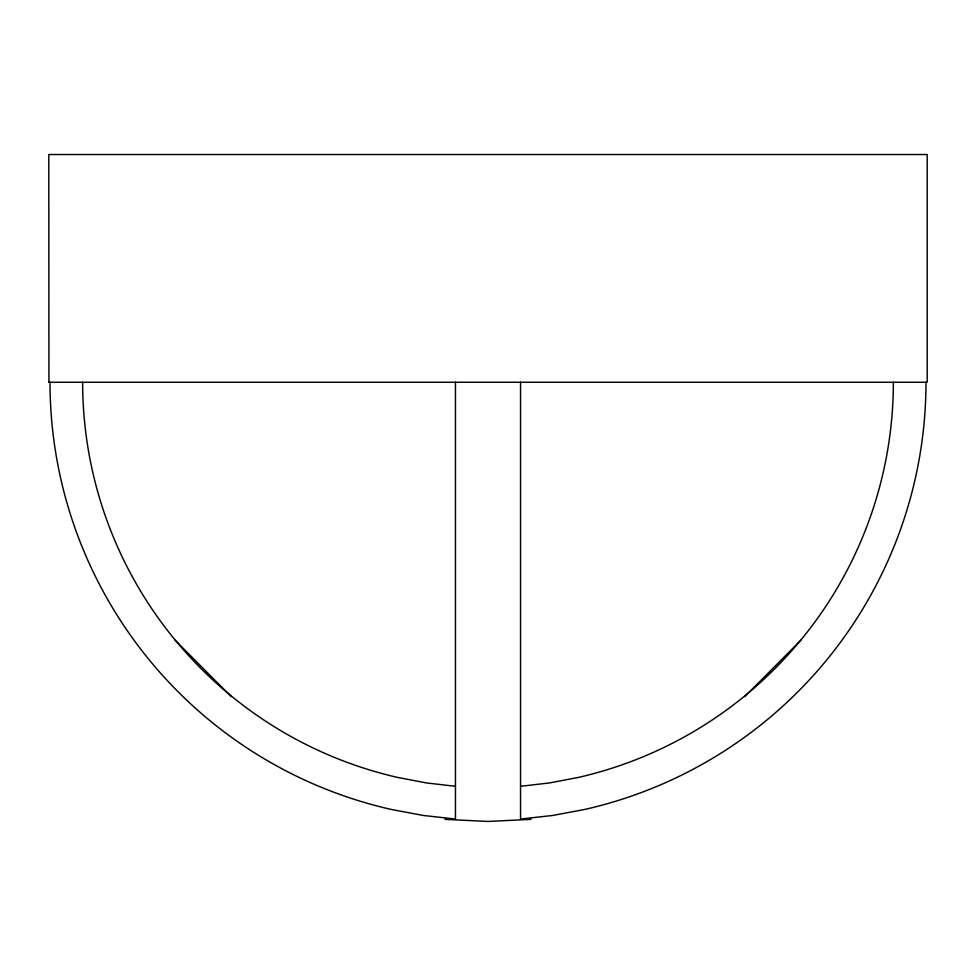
<?xml version="1.0" encoding="UTF-8"?>
<svg xmlns="http://www.w3.org/2000/svg" width="976" height="976" viewBox="0 0 976 976"><rect width="100%" height="100%" fill="white"/><g stroke="black" fill="none" stroke-linecap="round" stroke-linejoin="round"><path stroke-width="1.46" d="M744.749 696.62L800.845 640.256M520.537 786.327L549.561 782.923L578.256 777.457A405.357 405.357 0 0 0 893.357 382.263M531.054 819.352L488 821.463L444.946 819.352M48.8 382.263L927.2 382.263L927.2 154.537L48.8 154.537L48.934 382.263M455.463 786.327L426.439 782.923L397.744 777.457A405.357 405.357 0 0 1 82.643 382.263M175.155 640.256L231.251 696.62M520.537 382.263L520.537 819.047L552.697 815.46L584.502 809.494A437.992 437.992 0 0 0 925.992 382.263M455.463 382.263L455.463 819.047L423.303 815.46L391.498 809.494A437.992 437.992 0 0 1 50.008 382.263"/></g></svg>
